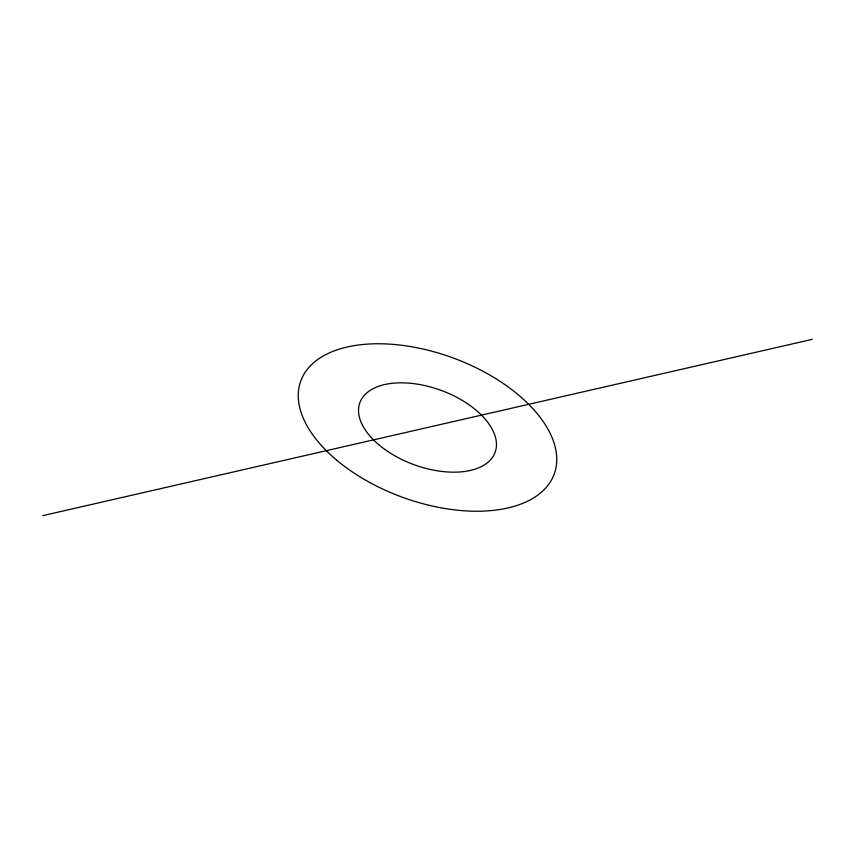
<?xml version="1.0" encoding="UTF-8"?>
<svg xmlns="http://www.w3.org/2000/svg" width="855" height="855" viewBox="0 0 855 855"><rect width="100%" height="100%" fill="white"/><g stroke="black" fill="none" stroke-linecap="round" stroke-linejoin="round"><path stroke-width="1.28" d="M42.75 515.651L812.25 339.35M336.581 460.065A135.005 74.118 20.2 0 0 552.522 478.02A135.005 74.118 20.2 0 0 393.396 344.405A135.005 74.118 20.2 0 0 336.581 460.065M378.989 444.878A72.034 39.544 20.2 0 0 494.211 454.454A72.034 39.544 20.2 0 0 409.299 383.168A72.034 39.544 20.2 0 0 378.989 444.878"/></g></svg>
